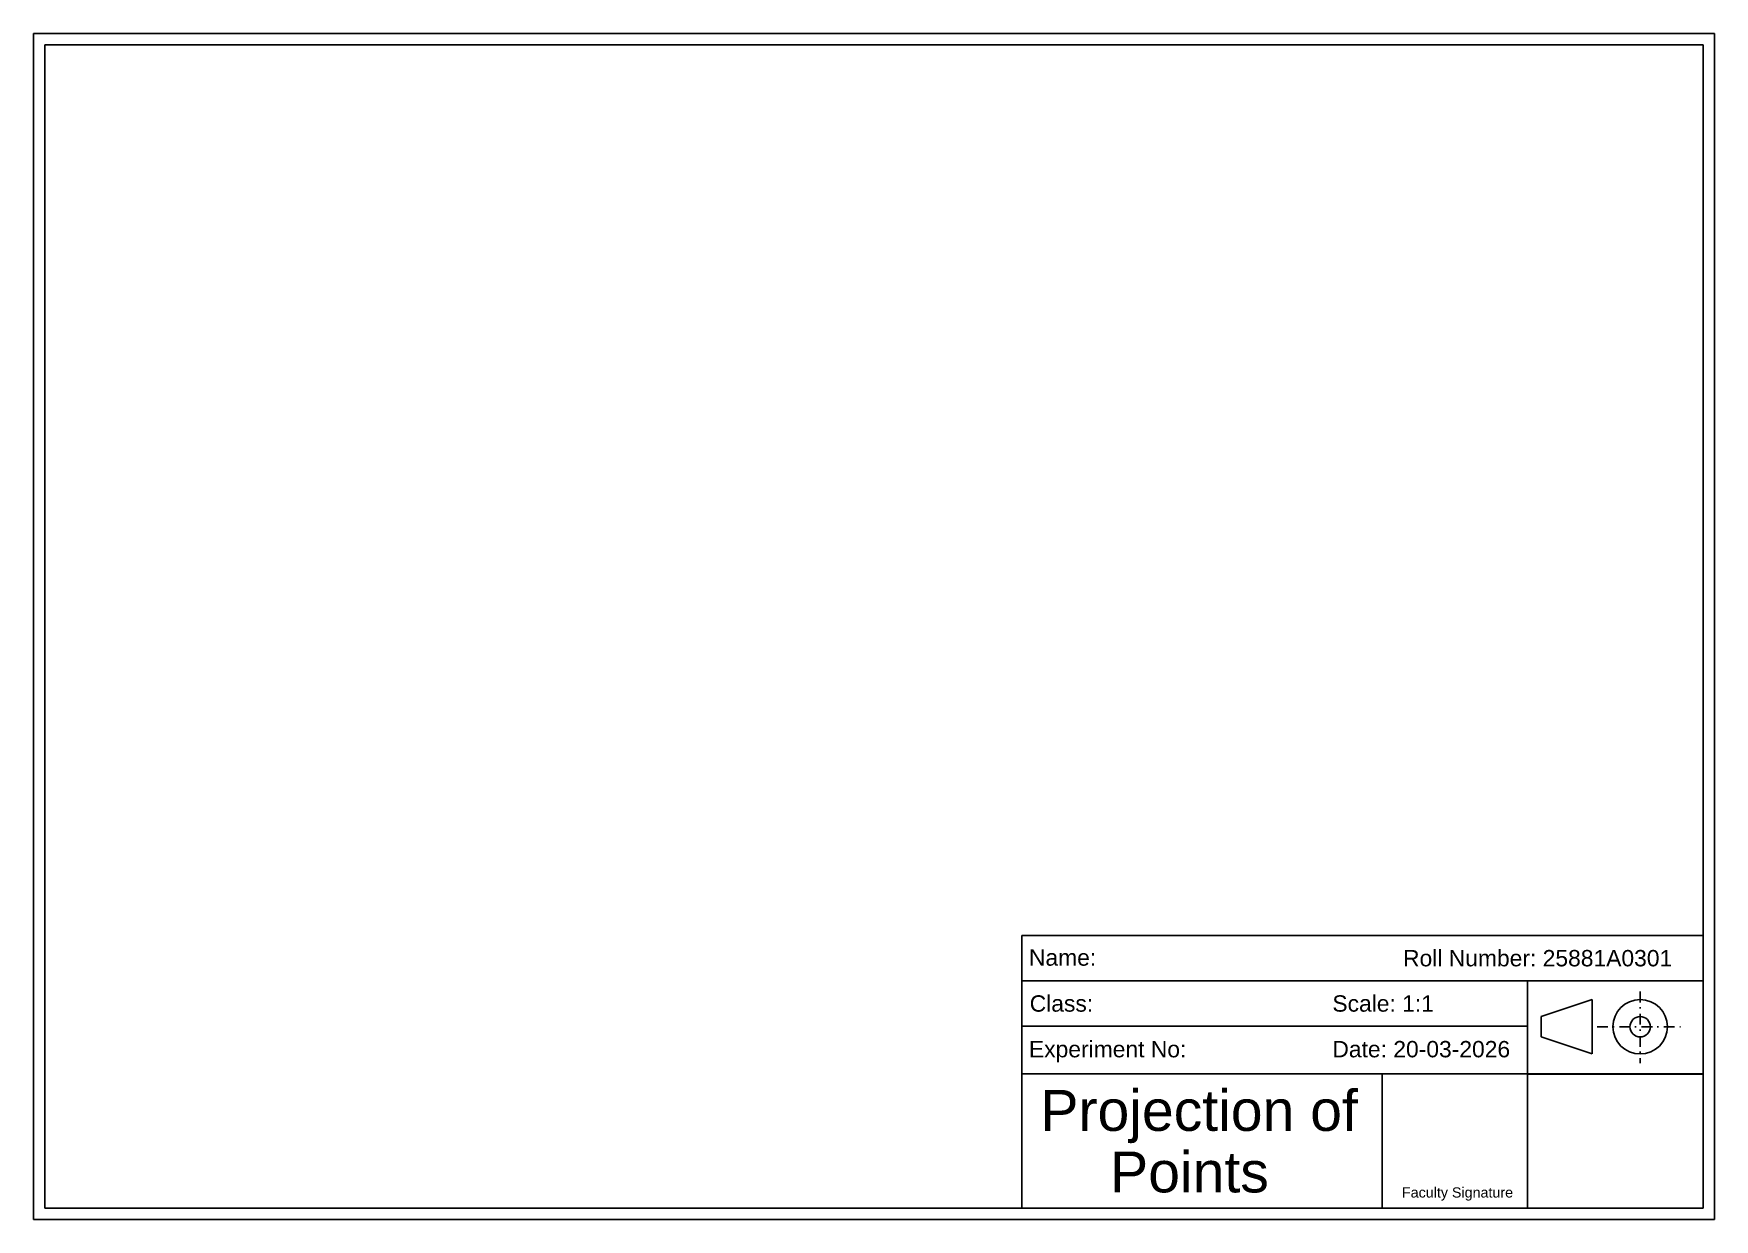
# Model space of a CAD drawing. Header units: inches. Extents: x 0 to 296, y 0 to 209.
import ezdxf

# ---------------------------------------------------------------- set-up
doc = ezdxf.new("R2010")
doc.units = ezdxf.units.IN
doc.header["$MEASUREMENT"] = 0
doc.linetypes.add('DASHDOT2', pattern=[12.7, 6.35, -3.175, 0, -3.175])
doc.styles.get("Standard").update_dxf_attribs({"font": 'arial.ttf'})
picture_1 = doc.add_image_def('image1.png', size_in_pixel=(2126, 1624))

msp = doc.modelspace()

# ---------------------------------------------------------------- linework, layer by layer
for p, q in [((294.22, 50.21), (174.22, 50.21)), ((174.22, 50.21), (174.22, 2.21)), ((174.22, 50.21), (174.22, 46.21)), ((294.22, 42.21), (174.22, 42.21)), ((263.32, 2.21), (263.32, 42.21)), ((265.73, 35.93), (274.72, 38.92)), ((274.72, 38.92), (274.72, 29.34)), ((265.73, 35.93), (265.73, 32.33)), ((263.32, 34.21), (174.22, 34.21)), ((265.73, 32.33), (274.72, 29.34)), ((294.22, 25.82), (174.22, 25.82)), ((237.71, 2.21), (237.71, 25.82)), ((174.22, 2.21), (294.22, 2.21))]:
    msp.add_line(p, q)
at = {"linetype": 'DASHDOT2', "ltscale": 0.3}
for p, q in [((283.16, 40.32), (283.16, 27.74)), ((275.58, 34.13), (290.72, 34.13))]:
    msp.add_line(p, q, dxfattribs=at)
for points in [[(0.19, 0.21), (296.22, 0.21), (296.22, 209.01), (0.19, 209.01)], [(2.19, 2.21), (294.22, 2.21), (294.22, 207.01), (2.19, 207.01)]]:
    msp.add_lwpolyline(points, close=True)
for radius in [4.79, 1.8]:
    msp.add_circle((283.15, 34.13), radius)

# ---------------------------------------------------------------- texts
for s, height, p in [('Name:', 2.88, (175.5, 44.88)), ('Roll Number: 25881A0301', 2.88, (241.39, 44.77)), ('Class:', 2.88, (175.63, 36.79)), ('Scale: 1:1', 2.88, (228.94, 36.79)), ('Experiment No:', 2.88, (175.5, 28.75)), ('Date: 20-03-2026', 2.88, (228.94, 28.75)), ('Projection of ', 7.2, (177.52, 15.8)), ('Faculty Signature', 1.8, (241.2, 4.06))]:
    msp.add_text(s, height=height).set_placement(p)
at = {"insert": (189.8, 12.16), "char_height": 7.2, "width": 28.1308, "attachment_point": 1}
msp.add_mtext('Points', dxfattribs=at)

# ---------------------------------------------------------------- pictures from other files: only their frames are drawn
image = msp.add_image(picture_1, insert=(263.32, 2.21), size_in_units=(30.9, 23.6))
image.dxf.flags = 7

doc.saveas('drawing.dxf')
